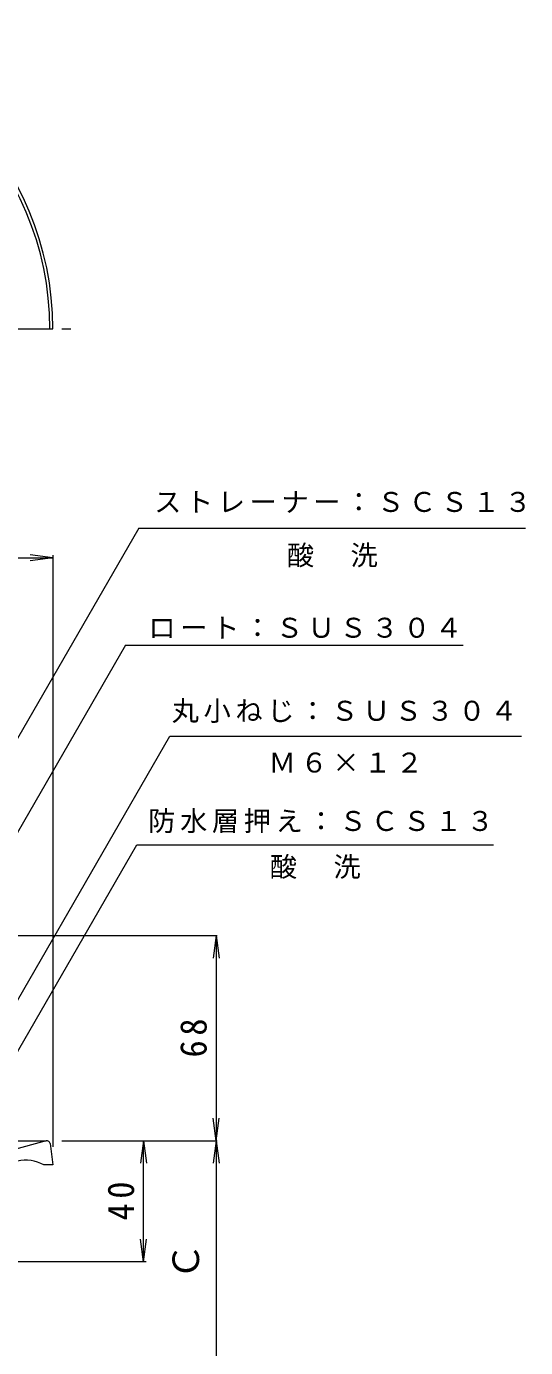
# Model space of a CAD drawing. Units: millimetres, scale not verified. Extents: x -286 to 225, y -346 to 341.
# Drawn here: x 52.3 to 217.4, y -102.7 to 334.4 of the extents above; entities that cross this region are included whole.
import ezdxf
from ezdxf.enums import TextEntityAlignment as Align

# ---------------------------------------------------------------- set-up
doc = ezdxf.new("R2010")
doc.units = ezdxf.units.MM
doc.header["$LTSCALE"] = 3
doc.linetypes.add('CHAIN1', pattern=[8, 5, -1, 1, -1])
for name, color, linetype, lineweight in [('0-0_通り芯', 3, 'Continuous', 9), ('0-4_その他', 7, 'Continuous', 9), ('0-5_寸法', 7, 'Continuous', 9)]:
    doc.layers.add(name, color=color, linetype=linetype, lineweight=lineweight)
doc.styles.add('ＭＳ ゴシック', font='')
doc.styles.get('ＭＳ ゴシック').set_extended_font_data('MS Gothic')

msp = doc.modelspace()

# ---------------------------------------------------------------- linework, layer by layer
at = {"layer": '0-0_通り芯', "linetype": 'CHAIN1'}
msp.add_line((-145.967, 234.365), (67.331, 234.365), dxfattribs=at)
at = {"layer": '0-0_通り芯'}
for p, q in [((35.173, -34.282), (58.906, -34.282)), ((58.906, -34.32), (47.192, -37.459)), ((60.157, -35.162), (61.047, -42.282)), ((61.047, -42.282), (58.047, -42.282))]:
    msp.add_line(p, q, dxfattribs=at)
for centre, radius, start, end in [((-38.919, 234.365), 100, 0, 180), ((-38.919, 234.365), 99, 0, 180), ((59.165, -35.286), 1, 7.12427, 104.99846), ((52.253, -51.632), 11, 58.20979, 105.00003)]:
    msp.add_arc(centre, radius, start, end, dxfattribs=at)
at = {"layer": '0-4_その他'}
for p, q in [((-138.953, 158.583), (61.047, 158.583)), ((61.047, 158.583), (53.612, 159.562)), ((61.047, 158.583), (53.612, 157.604)), ((61.047, 159.483), (61.047, -36.282)), ((15.426, 33.583), (115.381, 33.583)), ((115.081, 33.583), (114.102, 26.147)), ((115.081, 33.583), (115.081, -34.273)), ((115.081, 33.583), (116.06, 26.147)), ((115.081, -34.273), (114.102, -26.837)), ((115.081, -34.273), (116.06, -26.837)), ((64.013, -34.273), (115.381, -34.273)), ((91.081, -34.273), (90.102, -41.709)), ((91.081, -34.273), (92.06, -41.709)), ((91.081, -74.282), (91.081, -34.273)), ((115.081, -34.273), (114.102, -41.709)), ((115.081, -34.273), (115.081, -114.23)), ((115.081, -34.273), (116.06, -41.709)), ((91.081, -74.282), (90.102, -66.846)), ((91.081, -74.282), (92.06, -66.846)), ((91.981, -74.282), (24.047, -74.282))]:
    msp.add_line(p, q, dxfattribs=at)
at = {"layer": '0-5_寸法'}
for p, q in [((89.546, 168.439), (11.586, 33.409)), ((89.546, 168.439), (217.405, 168.439)), ((85.138, 129.691), (196.82, 129.691)), ((34.581, -30.417), (88.852, 63.583)), ((88.852, 63.583), (206.792, 63.583))]:
    msp.add_line(p, q, dxfattribs=at)
for points in [[(85.138, 129.691), (10.02, -0.417), (12.891, 6.512)], [(27.242, -26.13), (99.822, 99.583), (216.029, 99.583)]]:
    msp.add_lwpolyline(points, dxfattribs=at)

# ---------------------------------------------------------------- texts
at = {"layer": '0-4_その他', "color": 2, "style": 'ＭＳ ゴシック'}
msp.add_text('Ｃ', height=8.798, rotation=90, dxfattribs=at).set_placement((112.081, -80.251), align=Align.BOTTOM_LEFT)
at = {"layer": '0-4_その他', "color": 2, "char_height": 8.798, "attachment_point": 7, "rotation": 90, "style": 'ＭＳ ゴシック'}
for s, insert in [('\\T1.27;\\W0.95;68', (112.081, -6.72)), ('\\T1.27;\\W0.95;40', (88.081, -60.653))]:
    msp.add_mtext(s, dxfattribs=dict(at, insert=insert))
at = {"layer": '0-5_寸法', "char_height": 6.598, "attachment_point": 7, "style": 'ＭＳ ゴシック'}
for s, insert in [('\\T1.17;ストレーナー：ＳＣＳ１３', (94.577, 173.42)), ('\\T1.17;酸\u3000洗', (138.475, 155.391)), ('\\T1.17;ロート：ＳＵＳ３０４', (92.688, 131.878)), ('\\T1.17;丸小ねじ：ＳＵＳ３０４', (100.398, 103.943)), ('\\T1.17;Ｍ６×１２', (132.426, 87.443)), ('\\T1.17;防水層押え：ＳＣＳ１３', (92.62, 67.491)), ('\\T1.17;酸\u3000洗', (132.822, 52.342))]:
    msp.add_mtext(s, dxfattribs=dict(at, insert=insert))

doc.saveas('drawing.dxf')
